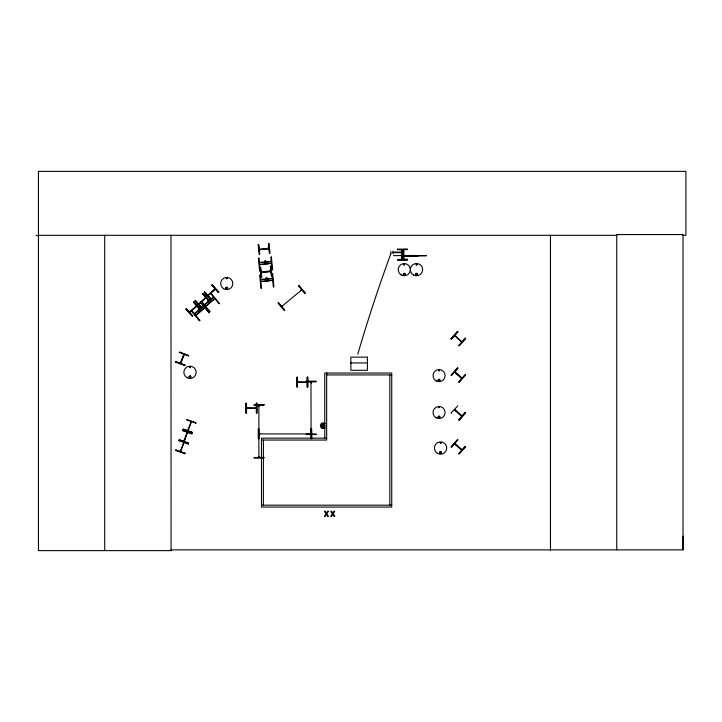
<?xml version="1.0" encoding="UTF-8"?>
<svg xmlns="http://www.w3.org/2000/svg" width="722" height="722" viewBox="0 0 722 722"><rect width="100%" height="100%" fill="white"/><g stroke="black" fill="none" stroke-linecap="round" stroke-linejoin="round"><path stroke-width="1.08" d="M682.525 235.309L685.9 235.309L685.9 171.385L38.428 171.385L38.428 550.615L171.078 550.615L170.988 549.875L683.021 549.875L683.12 536.166M454.788 443.443L455.302 444.355M461.15 341.425L462.116 341.768M461.818 341.957L454.86 335.378L461.827 342.111M461.196 377.841L462.116 378.129M258.819 406.215L258.882 405.195M258.882 457.495L258.828 456.439L259.324 456.611M311.381 382.606L310.92 382.75L311.435 382.597M189.507 367.119C190.446 369.041 190.698 365.783 189.606 367.011M190.274 367.327L189.733 367.182L190.328 367.254M403.76 264.451C405.024 266.526 404.5 262.546 403.851 264.83M404.537 264.586L403.986 264.514L404.5 264.721M403.607 274.225C405.583 272.438 404.239 275.957 403.769 274.522M416.774 264.667L416.269 264.378L416.666 264.775M416.955 264.712C415.944 262.655 415.944 266.544 417 264.451M417.063 274.225C415.006 276.264 416.883 271.743 416.901 274.64M438.57 370.539C440.077 368.807 439.066 372.57 438.588 370.278M439.635 380.178C436.936 381.667 440.591 378.111 439.057 380.765M438.57 407.443C440.781 406.278 437.785 409.094 439.057 406.964M439.346 407.524L438.841 407.235L439.274 407.578M440.267 442.884L440.772 443.173L440.429 442.739M441.088 442.965C439.508 444.4 440.564 441.575 440.98 442.721M183.902 442.451L180.229 451.485L181.087 450.573M183.235 443.155L183.632 443.525L183.541 442.433M187.44 432.307L184.182 441.35L183.731 441.142M186.673 432.965L187.133 433.137M190.716 422.415L191.186 422.514M191.42 421.874L188.081 430.835M180.338 363.121L183.984 354.376M183.74 355.341L183.28 355.053L183.704 354.168M322.833 427.433L324.846 426.025L323.438 424.013L321.425 425.42L322.833 427.433L323.185 425.448L323.086 425.998M323.185 425.448L323.438 424.013M258.837 405.394C258.909 407.659 259.902 404.257 258.837 406.08M258.828 456.611L259.279 457.468M259.261 457.36L259.216 456.512M311.083 433.588L310 433.931L311.372 433.823M454.553 335.622L461.674 341.966M454.553 371.983L461.827 378.472M454.562 409.78L461.827 416.323L454.643 409.852L455.6 410.24M454.562 443.696L461.827 450.239M461.078 415.52L462.026 415.773L461.764 416.179M461.06 449.499L462.125 449.851M179.273 439.752L179.092 440.258L188.28 443.57L188.469 443.064L179.255 439.815L188.424 443.191M182.765 430.05L182.585 430.556L191.781 433.85L191.962 433.362L182.765 430.05L191.944 433.399M179.146 440.745L179.327 440.23M183.144 429.635L183.325 429.13L192.521 432.433L192.332 432.947L183.153 429.59M183.749 441.25L187.305 432.37M184.146 441.286L187.341 432.27M191.068 421.531L187.792 430.628L188.568 429.798M184.002 442.487L180.59 451.647M184.841 453.75L185.022 453.245L175.834 449.932L175.654 450.447L184.859 453.714M188.334 444.048L188.514 443.543L179.11 440.221M195.824 423.245L196.014 422.731L186.799 419.464L186.637 419.933L195.87 423.119M175.708 362.2L175.897 361.695L185.058 365.079L184.868 365.594L175.717 362.155M179.282 352.526L179.471 352.02L188.613 355.45M188.442 355.919L188.632 355.414M205.111 297.987L205.328 298.385M208.532 294.567L207.728 295.289M214.985 288.746L214.19 289.341L214.47 289.811M259.198 249.289L260.425 249.604M261.147 272.013L262.267 272.23L261.193 272.347M226.284 278.187C226.69 280.289 227.782 277.212 226.401 278.114M226.491 278.304L226.898 278.719L226.672 278.169M438.868 370.359L439.265 370.756L438.976 370.251M441.133 452.929C439.761 449.806 439.824 454.481 440.709 453.163M281.887 306.489L281.445 306.281M191.375 421.783L190.68 422.325L191.14 422.496M187.964 429.861L188.442 429.951M184.39 440.573L183.713 441.35M246.554 408.002L247.538 408.336M255.435 407.84L256.265 408.354M258.783 433.588L258.783 433.922M297.419 381.965L298.511 382.308M180.518 450.681L180.96 450.627M268.755 248.657L259.406 249.713L259.397 249.216M268.819 248.585L259.27 249.677M270.858 270.921L269.884 271.03L270.705 271.382M190.473 311.796L189.39 312.166L196.574 305.695L196.718 306.155M215.129 289.206L208.144 295.515L207.846 295.118M438.552 416.793C441.214 415.872 437.785 419.193 438.759 416.576M247.637 408.336L246.716 408.309L256.328 408.444L246.716 408.444L246.753 407.948M255.335 407.948L256.319 407.939M246.762 408.39L256.319 408.282M258.882 433.588L259.866 433.579M311.083 433.922L310.983 381.721M307.193 382.416L297.581 382.416L297.626 381.92M322.021 427.054L322.96 425.935M323.312 425.511L324.25 424.392M451.042 338.744L457.495 331.416L457.901 331.777L451.449 339.105L451.042 338.744L457.531 331.443M451.34 339.015L457.856 331.732M455.356 336.407L454.788 335.315M458.876 345.648L465.338 338.32M457.531 367.805L451.042 375.106L451.449 375.467L457.892 368.121L457.495 367.778M451.34 375.377L457.856 368.094M455.356 372.769L454.788 371.677M460.979 377.723L461.484 377.516M458.786 381.938L465.23 374.601L465.636 374.953L459.147 382.254M458.876 382.01L465.338 374.682M457.802 405.899L451.07 412.993L451.449 413.318M455.374 410.637L455.483 410.069M460.997 415.601L461.52 415.33M458.786 419.789L465.23 412.452L465.636 412.813L459.183 420.141L458.777 419.78L465.338 412.542M459.147 420.105L465.609 412.776M457.531 439.581L451.042 446.882L451.449 447.234L457.856 439.86L457.495 439.554M451.34 447.144L457.802 439.815M454.977 443.543L454.607 443.886L461.674 450.104M455.374 444.562L455.528 444.048M460.997 449.517L461.484 449.283M458.786 453.714L465.23 446.367L465.636 446.728L459.183 454.057L458.777 453.696L465.338 446.458M183.704 355.296L183.343 355.043M186.159 308.736L185.753 309.097L192.296 316.353L192.702 315.992L186.159 308.736L192.603 316.083M195.021 300.884L195.427 300.514L201.97 307.771L201.564 308.132L195.021 300.884L201.6 308.104M202.674 293.971L203.081 293.61L209.624 300.866L209.218 301.227L202.729 293.926L209.326 301.137M207.801 295.226L215.138 289.116M198.658 303.953L205.833 297.473M215.21 288.999L207.954 295.542M196.871 306.02L189.66 312.382L196.799 306.038M200.391 302.798L204.552 299.034M210.716 299.404L211.113 299.043L204.552 291.805L204.164 292.157L210.716 299.404L204.2 292.121M218.775 292.139L218.369 292.5L211.826 285.244L212.223 284.883L218.775 292.139L212.196 284.91M199.958 309.449L200.355 309.079L193.812 301.832L193.415 302.193L200.003 309.404M311.363 433.895L310.875 433.146L311.417 433.137M281.526 306.209L282.275 305.577M301.11 290.397L301.787 289.838L300.893 290.091M301.787 289.838L281.661 306.543L282.058 305.632M210.788 293.773L211.203 293.43L219.479 303.484L219.091 303.809L210.815 293.755M191.664 310.406L199.994 320.415L199.579 320.767L191.276 310.731L191.691 310.379M194.362 313.664L203.595 306.029L200.896 302.771L201.312 302.428L209.615 312.464L209.2 312.807L203.938 306.453L194.714 314.079M204.254 304.666L213.486 297.04M204.606 305.09L213.829 297.455M200.184 310.532L199.443 311.137L198.153 309.567L198.884 308.962L200.184 310.532L198.875 309.052M209.885 311.426L209.47 311.769L201.167 301.733L201.582 301.39L209.858 311.444M226.419 287.518C225.553 290.036 228.621 287.365 226.6 287.527M205.653 297.572L206.068 297.816L198.992 304.17M196.384 305.794L196.032 306.778M321.507 426.314L322.878 425.818M323.402 425.628L324.765 425.123M268.024 248.197L267.871 248.765M269.974 270.921L270.028 271.409M310.198 433.543L310.956 433.552M307.193 381.965L306.308 381.866L306.308 382.407M187.016 432.153L186.655 433.182M306.308 381.866L306.101 382.416M258.133 244.668L258.675 244.605L259.767 254.315L259.225 254.37L258.178 244.659M259.306 249.28L268.909 248.197M261.256 272.004L270.651 270.894M261.292 272.338L270.795 271.273M261.174 277.095L261.716 277.031L260.561 267.339L260.082 267.393L261.22 277.095M271.959 275.885L271.427 275.948L270.353 266.238L270.867 266.174L271.914 275.885M264.839 261.211L265.651 261.138M259.333 262.393L271.255 261.31M259.378 262.934L271.301 261.851M265.01 263.106L265.822 263.034M260.633 279.369L272.555 278.277M260.678 279.901L272.6 278.818M261.463 288.114L260.922 288.168L259.74 275.199L260.281 275.145L261.427 288.123M397.66 249.18L407.425 249.054L407.434 249.595L397.66 249.613L397.66 249.135M397.66 249.541L407.434 249.46M393.039 252.158L401.179 252.086L401.188 252.637L393.048 252.709M401.179 252.222L403.598 252.204M401.188 252.492L403.598 252.474M402.046 253.982L403.129 253.973M402.046 254.388L403.129 254.379M402.046 254.658L403.138 254.649M402.055 255.065L403.138 255.056M393.454 255.642L412.587 255.471M403.255 255.768L402.307 255.778L402.307 256.319L403.255 256.31M402.307 255.877L418.318 255.741L402.307 256.22M397.75 259.586L407.515 259.433M397.75 259.947L407.524 259.857M306.272 381.685L316.037 381.622L316.037 381.144L306.263 381.207L306.272 381.748L316.037 381.694M254.171 405.159L263.936 405.024M246.653 408.002L256.22 408.282M246.04 413.056L246.581 413.056L246.455 403.291L245.976 403.291L246.04 413.056L246.022 403.291M256.355 412.993L256.897 412.993L256.833 403.219L256.292 403.228L256.418 412.993M258.747 428.868L258.205 428.877L258.268 438.642L258.81 438.642L258.684 428.868M311.056 428.868L311.597 428.868L311.66 438.633M316.046 434.491L306.272 434.599L306.272 434.057L316.037 433.994L316.046 434.536M311.119 438.642L311.119 428.868L311.254 438.633M254.171 457.522L263.936 457.468L263.945 458.01L254.171 458.073L254.171 457.522L263.936 457.531M36.1 235.58L38.428 235.571M38.428 235.309L616.75 235.309M350.865 362.94L367.417 362.94M391.739 374.926L326.615 374.926L326.615 373.03M297.527 381.965L307.193 382.308L297.419 382.308M325.225 423.471C318.853 420.213 318.853 431.224 325.225 427.965M261.49 440.05L326.615 440.05L326.615 438.155M261.49 505.174L391.739 505.174M268.692 248.124L268.079 248.684M259.658 433.48L259.812 433.994L258.882 433.922L310.983 433.922L310.974 433.038M321.425 425.42L322.86 425.673M323.411 425.772L324.846 426.025M402.921 253.973L403.029 254.857M183.28 429.256L192.494 432.496M182.63 430.429L191.817 433.742M179.164 440.682L188.343 444.03M175.789 450.059L185.003 453.308M179.327 352.399L188.469 355.856M181.141 362.372L180.32 363.328M175.87 361.758L185.012 365.206M402.253 254.965L402.172 254.108L403.029 254.18M440.411 453.163L439.978 452.595M190.355 376.315C187.576 376.731 191.935 378.346 190.175 376.324M455.004 371.731L462.035 378.066M461.674 378.328L454.652 372.137M311.326 381.821L311.326 382.705M321.804 424.608L322.924 425.547M323.348 425.899L324.467 426.837M454.86 409.591L461.999 415.818M454.86 443.516L461.999 449.734M211.925 285.154L218.468 292.41M204.47 291.878L211.014 299.134M203.044 293.637L209.588 300.893M195.319 300.614L201.871 307.861M193.514 302.103L200.057 309.35M298.709 285.813L305 293.285M278.304 302.762L284.594 310.234M209.813 301.751L210.31 302.347M209.597 301.922L210.093 302.518M201.194 301.706L209.497 311.742M200.924 302.753L209.227 312.788M199.922 310.749L200.418 311.344M199.705 310.92L200.202 311.516M191.303 310.704L199.606 320.739M322.544 424.085L323.041 425.457M323.23 425.98L323.727 427.352M268.449 243.504L269.613 253.205M270.398 266.228L271.562 275.93M258.539 244.623L259.631 254.325M260.489 267.339L261.581 277.049M270.921 271.544L261.373 272.663M265.561 263.124L265.633 263.9M265.29 263.151L265.362 263.927M266.86 280.091L266.932 280.867M266.589 280.118L266.662 280.894M403.715 259.397L403.634 249.622L403.67 259.397M403.156 249.632L403.246 259.397L403.111 249.632M402.001 249.641L402.064 259.406L401.865 249.641M401.594 259.415L401.504 249.641L401.549 259.415M393.03 251.211L393.057 253.657M390.864 251.229L390.882 253.675M311.552 428.868L311.615 438.633M310.983 381.821L310.992 382.705M258.882 456.512L258.882 457.396L258.882 405.295M258.611 428.868L258.675 438.642M256.788 403.219L256.851 412.993M256.427 403.228L256.49 412.993M246.382 403.291L246.446 413.056M683.021 549.875L683.021 234.569L616.75 234.569L616.75 549.875M550.471 235.309L550.471 550.615M389.844 374.926L389.844 505.174M326.651 373.03L326.651 438.155L261.49 438.155L261.49 507.079L391.739 507.079L391.739 373.03L324.756 373.03L324.756 438.155M307.689 377.254L307.689 387.019M307.256 377.254L307.328 387.019M297.283 377.254L297.283 387.019M263.395 440.05L263.395 505.174M170.979 235.309L171.078 550.615M104.708 235.309L104.708 550.615M357.796 354.213A321.2 64.655 -70 0 1 390.882 253.63M189.173 376.667C190.256 380.025 191.79 374.294 189.173 376.667M225.896 287.861C226.97 291.219 228.513 285.497 225.896 287.861M403.427 273.999C404.5 277.356 406.035 271.625 403.427 273.999M415.637 273.999C416.711 277.356 418.246 271.625 415.637 273.999M438.2 379.952C439.283 383.31 440.817 377.579 438.2 379.952M438.2 416.856C439.283 420.213 440.817 414.482 438.2 416.856M439.707 452.369C440.781 455.726 442.315 450.005 439.707 452.369M184.074 354.367L180.671 363.346L184.128 354.312M327.689 511.257L326.443 513.288L325.207 511.257L324.422 511.257L326.01 513.838L324.377 516.42L325.117 516.42L326.398 514.353L327.653 516.42L328.438 516.42L326.822 513.802L328.438 511.257L327.689 511.257M334.033 511.257L332.779 513.288L331.542 511.257L330.766 511.257L332.355 513.838L330.712 516.42L331.452 516.42L332.734 514.353L333.988 516.42L334.782 516.42L333.158 513.802L334.773 511.257L334.033 511.257M465.23 338.239L458.777 345.558L459.183 345.919L465.636 338.591L465.23 338.239M278.412 302.671L277.997 303.023L284.278 310.496L284.703 310.144L278.412 302.671M299.025 285.551L298.61 285.903L304.901 293.376L305.316 293.024L299.025 285.551M208.775 299.964L208.044 300.569L209.335 302.139L210.075 301.534L208.775 299.964M208.766 300.063L208.135 300.578L209.344 302.04L209.976 301.525L208.766 300.063M213.965 299.323L206.564 305.704L213.965 299.323M204.073 308.321L196.673 314.702L204.073 308.321M268.918 243.458L268.385 243.513L269.477 253.223L270.01 253.16L268.918 243.458M258.981 258.178L258.44 258.223L259.622 271.201L260.164 271.147L258.981 258.178M271.409 257.05L270.867 257.095L272.05 270.064L272.591 270.019L271.382 257.05M265.714 261.066L264.766 261.147L264.956 263.178L265.895 263.088L265.714 261.066M270.362 263.467L260.651 264.559L270.362 263.467M272.708 274.017L272.167 274.062L273.349 287.04L273.891 286.986L272.681 274.017M267.014 278.033L266.066 278.123L266.256 280.145L267.194 280.064L267.014 278.033M266.95 278.105L266.138 278.178L266.31 280.073L267.122 280.001L266.95 278.105M271.662 280.434L261.951 281.526L271.662 280.434M407.515 259.36L397.75 259.442L397.75 259.992L407.524 259.902L407.515 259.36M263.936 404.618L254.162 404.681L254.171 405.222L263.936 405.159L263.936 404.618M426.467 255.669L410.331 255.768L426.467 255.669M367.417 357.137L350.865 357.137L350.865 370.305L367.417 370.305L367.417 357.137M297.419 377.254L296.877 377.254L296.877 387.019L297.419 387.019L297.401 377.254M307.734 377.254L307.193 377.254L307.193 387.019L307.734 387.019L307.734 377.254M223.703 288.791A6.083 6.083 0 0 0 232.827 283.529A6.083 6.083 0 0 0 223.703 278.259A6.083 6.083 0 0 0 223.703 288.791M226.275 288.908A0.948 0.948 0 0 0 227.692 288.096A0.948 0.948 0 0 0 226.275 287.275A0.948 0.948 0 0 0 226.275 288.908M413.399 275.01A6.182 6.182 0 0 0 422.659 269.658A6.182 6.182 0 0 0 413.399 264.306A6.182 6.182 0 0 0 413.399 275.01M416.007 275.046A0.948 0.948 0 0 0 417.433 274.225A0.948 0.948 0 0 0 416.007 273.403A0.948 0.948 0 0 0 416.007 275.046M401.224 274.947A6.101 6.101 0 0 0 410.376 269.658A6.101 6.101 0 0 0 401.224 264.378A6.101 6.101 0 0 0 401.224 274.947M403.797 275.046A0.948 0.948 0 0 0 405.222 274.225A0.948 0.948 0 0 0 403.797 273.403A0.948 0.948 0 0 0 403.797 275.046M437.469 453.38A6.182 6.182 0 0 0 446.738 448.028A6.182 6.182 0 0 0 437.469 442.685A6.182 6.182 0 0 0 437.469 453.38M439.888 453.263A0.948 0.948 0 0 0 441.467 452.838A0.948 0.948 0 0 0 440.312 451.683A0.948 0.948 0 0 0 439.888 453.263M436.025 417.758A6.056 6.056 0 0 0 445.113 412.515A6.056 6.056 0 0 0 436.025 407.271A6.056 6.056 0 0 0 436.025 417.758M438.579 417.903A0.948 0.948 0 0 0 439.996 417.081A0.948 0.948 0 0 0 438.579 416.26A0.948 0.948 0 0 0 438.579 417.903M436.025 380.855A6.056 6.056 0 0 0 445.113 375.611A6.056 6.056 0 0 0 436.025 370.368A6.056 6.056 0 0 0 436.025 380.855M438.579 380.999A0.948 0.948 0 0 0 439.996 380.178A0.948 0.948 0 0 0 438.579 379.357A0.948 0.948 0 0 0 438.579 380.999M186.935 377.678A6.182 6.182 0 0 0 196.203 372.326A6.182 6.182 0 0 0 186.935 366.975A6.182 6.182 0 0 0 186.935 377.678M189.552 377.714A0.948 0.948 0 0 0 190.969 376.893A0.948 0.948 0 0 0 189.552 376.072A0.948 0.948 0 0 0 189.552 377.714"/></g></svg>
